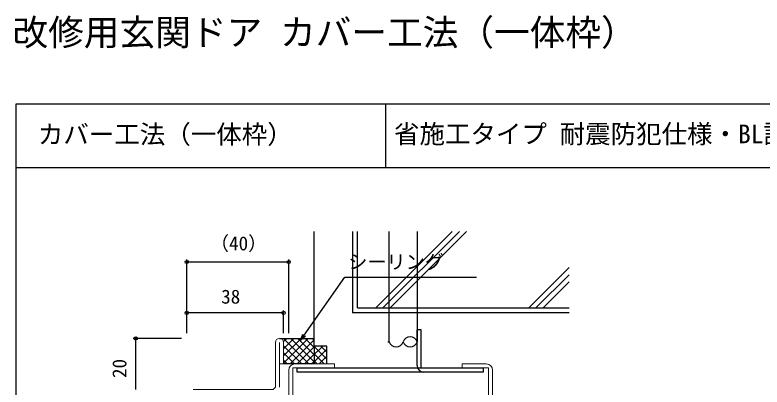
# Model space of a CAD drawing. Units: millimetres, scale not verified. Extents: x -437 to 438, y -281 to 279.
# Drawn here: x -437.2 to -144.1, y 132.7 to 278.8 of the extents above; entities that cross this region are included whole.
import ezdxf
from ezdxf.enums import TextEntityAlignment as Align

# ---------------------------------------------------------------- set-up
doc = ezdxf.new("R2010")
doc.units = ezdxf.units.MM
doc.header["$LTSCALE"] = 2
for name, color, linetype in [('0-1_USER1', 3, 'Continuous'), ('0-7_YKK_D', 6, 'Continuous'), ('0-8_YKK_ZWAK', 7, 'Continuous'), ('0-9_YSS_K', 3, 'Continuous')]:
    doc.layers.add(name, color=color, linetype=linetype)
doc.layers.add('0-2_YKK_11', color=211, linetype='Continuous', lineweight=18)
doc.layers.add('0-3_YKK_11E', color=4, linetype='Continuous', lineweight=18)
doc.styles.add('ＭＳ ゴシック', font='')
doc.styles.get('ＭＳ ゴシック').set_extended_font_data('MS Gothic')

msp = doc.modelspace()

# ---------------------------------------------------------------- linework, layer by layer
at = {"layer": '0-2_YKK_11'}
for p, q in [((-335, 150.225), (-335, 132.725)), ((-333.4, 150.225), (-333.4, 132.725))]:
    msp.add_line(p, q, dxfattribs=at)
for points in [[(-333.4, 141.825), (-331.8, 141.825), (-331.8, 150.225)], [(-335, 132.725), (-335.9, 131.825), (-367.3, 131.825)]]:
    msp.add_lwpolyline(points, dxfattribs=at)
for start, end in [(90.00001, 179.99999), (0.00001, 89.99999)]:
    msp.add_arc((-333.4, 150.225), 1.6, start, end, dxfattribs=at)
at = {"layer": '0-3_YKK_11E'}
for p, q in [((-329.8, 119.326), (-329.8, 139.325)), ((-249.8, 139.325), (-249.8, 104.325))]:
    msp.add_line(p, q, dxfattribs=at)
for points in [[(-327.3, 141.825), (-311.8, 141.825), (-311.8, 140.225), (-328.2, 140.225), (-328.2, 118.426), (-288.7, 118.426)], [(-286.2, 115.926), (-286.2, 103.426), (-251.4, 103.426), (-251.4, 140.225), (-261.8, 140.225), (-261.8, 141.825), (-252.3, 141.825)]]:
    msp.add_lwpolyline(points, dxfattribs=at)
for centre, start, end in [((-327.3, 139.325), 90.00001, 179.99999), ((-252.3, 139.325), 0.00001, 89.99999)]:
    msp.add_arc(centre, 2.5, start, end, dxfattribs=at)
at = {"layer": '0-7_YKK_D'}
for p, q in [((-369.8, 153.825), (-369.8, 182.825)), ((-369.8, 181.825), (-329.8, 181.825)), ((-329.8, 153.825), (-329.8, 182.825)), ((-369.8, 153.825), (-369.8, 162.825)), ((-331.8, 161.825), (-369.8, 161.825)), ((-331.8, 153.825), (-331.8, 162.825)), ((-371.8, 151.825), (-390.8, 151.825)), ((-389.8, 131.825), (-389.8, 151.825))]:
    msp.add_line(p, q, dxfattribs=at)
for points in [[(-325.18, 150.976), (-323.717, 153.065), (-307.766, 175.846), (-256.064, 175.846)], [(-323.157, 152.673), (-325.18, 150.976), (-324.277, 153.457)]]:
    msp.add_lwpolyline(points, dxfattribs=at)
for centre in [(-369.8, 181.825), (-329.8, 181.825), (-369.8, 161.825), (-331.8, 161.825), (-389.8, 151.825)]:
    msp.add_circle(centre, 0.637, dxfattribs=at)
at = {"layer": '0-8_YKK_ZWAK'}
for p, q in [((-436.8, 243.8), (-436.8, -281.2)), ((438.2, 243.8), (-436.8, 243.8)), ((-291.8, 243.8), (-291.8, 218.8)), ((438.2, 218.8), (-436.8, 218.8))]:
    msp.add_line(p, q, dxfattribs=at)
at = {"layer": '0-9_YSS_K'}
for p, q in [((-319.8, 148.825), (-319.8, 193.8)), ((-304.8, 193.8), (-304.8, 161.825)), ((-302.8, 163.825), (-302.8, 193.8)), ((-295.628, 163.825), (-265.654, 193.8)), ((-292.8, 163.825), (-262.825, 193.8)), ((-290.4, 150.467), (-290.4, 193.8)), ((-289.972, 163.825), (-259.997, 193.8)), ((-279.4, 193.8), (-279.4, 150.467)), ((-235.628, 163.825), (-219.8, 179.654)), ((-232.8, 163.825), (-219.8, 176.825)), ((-229.972, 163.825), (-219.8, 173.997)), ((-219.8, 161.825), (-304.8, 161.825)), ((-302.8, 163.825), (-219.8, 163.825)), ((-279.4, 141.125), (-279.4, 155.225)), ((-277.8, 155.225), (-279.4, 155.225)), ((-277.8, 140.225), (-277.8, 155.225)), ((-333.4, 151.825), (-319.8, 151.826)), ((-331.8, 150.61), (-330.585, 151.825)), ((-331.8, 147.782), (-327.756, 151.825)), ((-331.8, 144.953), (-324.928, 151.825)), ((-331.8, 142.125), (-322.099, 151.825)), ((-321.841, 141.825), (-331.8, 151.784)), ((-329.271, 141.825), (-319.8, 151.296)), ((-319.8, 142.613), (-329.013, 151.825)), ((-319.8, 145.441), (-326.184, 151.825)), ((-319.8, 148.27), (-323.356, 151.825)), ((-319.8, 151.098), (-320.527, 151.825)), ((-290.9, 150.467), (-290.4, 150.467)), ((-324.669, 141.825), (-331.8, 148.956)), ((-326.442, 141.825), (-319.8, 148.468)), ((-319.8, 148.311), (-319.285, 148.826)), ((-319.8, 145.482), (-316.457, 148.825)), ((-314.8, 148.825), (-319.8, 148.825)), ((-319.8, 148.825), (-319.8, 141.825)), ((-319.8, 148.624), (-314.8, 143.624)), ((-319.8, 142.654), (-314.8, 147.654)), ((-317.173, 148.825), (-314.8, 146.453)), ((-314.8, 141.825), (-314.8, 148.825)), ((-327.498, 141.825), (-331.8, 146.128)), ((-323.614, 141.825), (-319.8, 145.639)), ((-319.8, 145.796), (-315.829, 141.825)), ((-317.8, 141.825), (-314.8, 144.825)), ((-330.326, 141.825), (-331.8, 143.299)), ((-319.8, 141.825), (-331.8, 141.825)), ((-320.786, 141.825), (-319.8, 142.811)), ((-319.8, 142.968), (-318.658, 141.825)), ((-326.519, 140.225), (-253.519, 140.225)), ((-326.519, 138.625), (-326.519, 140.225)), ((-253.519, 138.625), (-326.519, 138.625)), ((-253.519, 140.225), (-253.519, 138.625))]:
    msp.add_line(p, q, dxfattribs=at)
for centre, radius, start, end in [((-287.65, 151.467), 2.926, 199.98311, 340.01689), ((-282.15, 149.467), 2.926, 19.98311, 160.01689), ((-282.15, 151.467), 2.926, 199.98311, 340.01689), ((-276.9, 141.125), 2.5, 180, 270)]:
    msp.add_arc(centre, radius, start, end, dxfattribs=at)

# ---------------------------------------------------------------- texts
at = {"layer": '0-1_USER1', "style": 'ＭＳ ゴシック'}
for s, height, p in [('改修用玄関ドア カバー工法（一体枠）', 10.26, (-438.149, 263.738)), ('カバー工法（一体枠）', 7.331, (-428.197, 226.073)), ('省施工タイプ 耐震防犯仕様・BL認定商品【建物変形対応仕様】', 7.331, (-288.493, 226.216))]:
    msp.add_text(s, height=height, dxfattribs=at).set_placement(p, align=Align.BOTTOM_LEFT)
at = {"layer": '0-7_YKK_D', "style": 'ＭＳ ゴシック'}
for s, p in [('（40）', (-360.688, 184.72)), ('シーリング', (-306.429, 177.454)), ('38', (-356.276, 163.825))]:
    msp.add_text(s, height=5.499, dxfattribs=at).set_placement(p, align=Align.BOTTOM_LEFT)
msp.add_text('20', height=5.499, rotation=90, dxfattribs=at).set_placement((-391.8, 136.286), align=Align.BOTTOM_LEFT)

doc.saveas('drawing.dxf')
